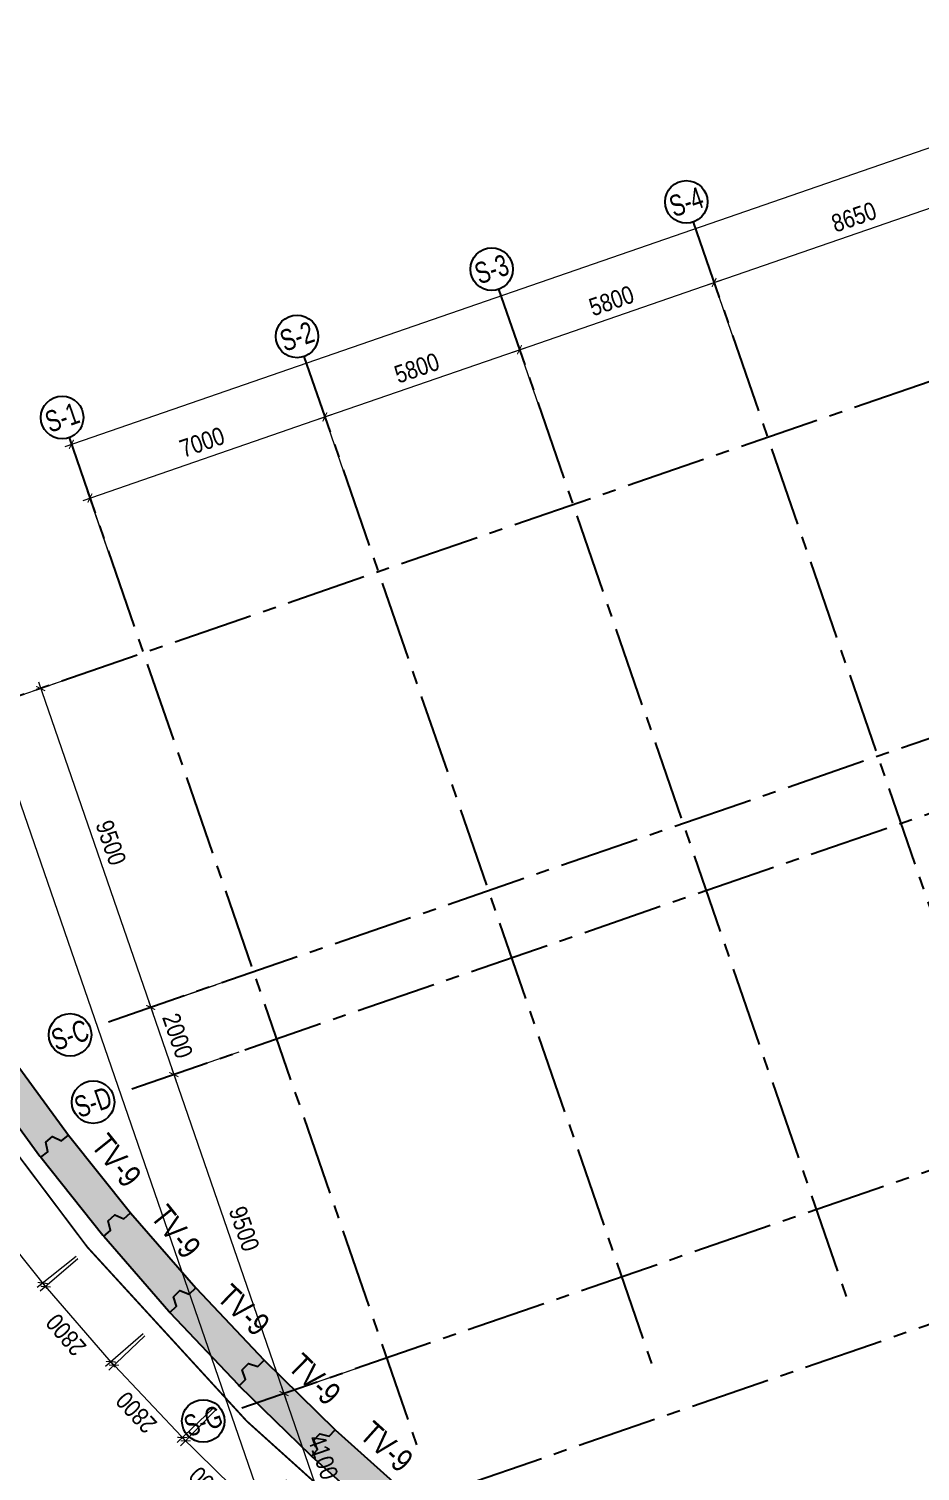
# Model space of a CAD drawing. Header units: millimetres. Extents: x 0 to 837459, y -815537 to -10000.
# Drawn here: x 516857 to 541964, y -516984 to -476374 of the extents above; entities that cross this region are included whole.
import ezdxf
from ezdxf.enums import TextEntityAlignment as Align
from ezdxf.xclip import XClip

# ---------------------------------------------------------------- set-up
doc = ezdxf.new("R2010")
doc.units = ezdxf.units.MM
doc.header["$LTSCALE"] = 100
doc.header["$XCLIPFRAME"] = 0
doc.header["$PDMODE"] = 32
doc.header["$PDSIZE"] = 2.5
for name, pattern in [('CENTER2', [1.125, 0.75, -0.125, 0.125, -0.125]), ('DASHDOT', [1, 0.5, -0.25, 0, -0.25]), ('DASHED', [4.5, 3, -1.5])]:
    doc.linetypes.add(name, pattern=pattern)
for name, color, linetype in [('ccu11-Dim', 8, 'Continuous'), ('ccu11-Khuat', 9, 'DASHED'), ('ccu12-Hatch', 250, 'Continuous'), ('ccu12-Truc', 13, 'CENTER2'), ('KT-Dim', 8, 'Continuous'), ('Xref_ST_MBDV Cot vach 30.7.2022$0$Xref_ST_MBDV Cot vach 30.7.2022|Xref_ST_MBDV Cot vach 30.7.2022|Xref_ST_MBDV Cot vach 30.7.2022|Xref_ST_MBDV Cot vach 30.7.2022|A-CORE-OTLN', 2, 'Continuous'), ('Xref_ST_MBDV Cot vach 30.7.2022$0$Xref_ST_MBDV Cot vach 30.7.2022|Xref_ST_MBDV Cot vach 30.7.2022|Xref_ST_MBDV Cot vach 30.7.2022|Xref_ST_MBDV Cot vach 30.7.2022|ccu12-Thay', 7, 'Continuous'), ('Xref_ST_MBDV Cot vach 30.7.2022|Xref_ST_MBDV Cot vach 30.7.2022|Xref_ST_MBDV Cot vach 30.7.2022|Xref_ST_MBDV Cot vach 30.7.2022|A-GRID-SYM', 50, 'Continuous')]:
    doc.layers.add(name, color=color, linetype=linetype)
doc.layers.add('ccu12-Tencaukien', color=9, linetype='Continuous', lineweight=15)
doc.styles.add('Arial', font='arial.ttf', dxfattribs={"width": 0.7})
doc.styles.add('Arial Narrow', font='ARIALN.TTF')
doc.styles.add('HBA-Text', font='GOTHIC.TTF')
doc.dimstyles.new('ccu12-200', dxfattribs={"dimscale": 200, "dimtxt": 2.5, "dimasz": 1, "dimexe": 1, "dimexo": 2, "dimgap": 1, "dimtad": 1, "dimdec": 0, "dimdsep": 46, "dimtxsty": 'Arial Narrow', "dimblk": 'ARCHTICK', "dimcen": -1, "dimdle": 1, "dimclrd": 256, "dimclre": 256, "dimclrt": 3, "dimadec": 0, "dimazin": 2, "dimtfac": 0.1, "dimtdec": 0, "dimtmove": 0, "dimatfit": 1, "dimldrblk": 'ARCHTICK', "dimfxl": 1, "dimtvp": 0.833333, "dimtolj": 1, "dimtzin": 12, "dimarcsym": 0})

# ---------------------------------------------------------------- blocks, each defined once
blk = doc.blocks.new('_ARCHTICK')
at = {"color": 0, "linetype": 'ByBlock', "const_width": 0.15}
blk.add_lwpolyline([(-0.5, -0.5), (0.5, 0.5)], dxfattribs=at)
blk = doc.blocks.new('*D141')
at = {"layer": 'Defpoints', "color": 0, "transparency": 16777216}
for p in [(308279, -57856, 0), (312200, -66552, 0), (309168, -67599)]:
    blk.add_point(p, dxfattribs=at)
at = {"layer": 'KT-Dim', "lineweight": -2, "transparency": 16777216}
for p, q in [((307901, -57986), (305879, -58684)), ((306003, -58430), (309233, -67788)), ((311822, -66683), (308979, -67664))]:
    blk.add_line(p, q, dxfattribs=at)
at = {"layer": 'KT-Dim', "lineweight": -2, "transparency": 16777216, "xscale": 200, "yscale": 200, "zscale": 200}
for p, rotation in [((306068, -58619), 109.0471379649665), ((309168, -67599), 289.0471379649665)]:
    blk.add_blockref('_ARCHTICK', p, dxfattribs=dict(at, rotation=rotation))
at = {"layer": 'KT-Dim', "color": 3, "transparency": 16777216, "insert": (308048, -62961), "char_height": 500, "attachment_point": 5, "rotation": 289.0471, "style": 'Arial Narrow'}
blk.add_mtext('\\A1;9500', dxfattribs=at)
blk = doc.blocks.new('*D142')
at = {"layer": 'Defpoints', "color": 0, "transparency": 16777216}
for p in [(312032, -68726, 0), (315815, -77470), (312921, -78469)]:
    blk.add_point(p, dxfattribs=at)
at = {"layer": 'KT-Dim', "lineweight": -2, "transparency": 16777216}
for p, q in [((311654, -68857), (309632, -69555)), ((309756, -69300), (312986, -78659)), ((315437, -77601), (312732, -78535))]:
    blk.add_line(p, q, dxfattribs=at)
at = {"layer": 'KT-Dim', "lineweight": -2, "transparency": 16777216, "xscale": 200, "yscale": 200, "zscale": 200}
for p, rotation in [((309821, -69489), 109.0471379649665), ((312921, -78469), 289.0471379649665)]:
    blk.add_blockref('_ARCHTICK', p, dxfattribs=dict(at, rotation=rotation))
at = {"layer": 'KT-Dim', "color": 3, "transparency": 16777216, "insert": (311801, -73831), "char_height": 500, "attachment_point": 5, "rotation": 289.0471, "style": 'Arial Narrow'}
blk.add_mtext('\\A1;9500', dxfattribs=at)
blk = doc.blocks.new('*D143')
at = {"layer": 'Defpoints', "color": 0, "transparency": 16777216}
for p in [(311379, -66836, 0), (312032, -68726, 0), (309821, -69489)]:
    blk.add_point(p, dxfattribs=at)
at = {"layer": 'KT-Dim', "lineweight": -2, "transparency": 16777216}
for p, q in [((311001, -66966), (308979, -67664)), ((309103, -67410), (309886, -69678)), ((311654, -68857), (309632, -69555))]:
    blk.add_line(p, q, dxfattribs=at)
at = {"layer": 'KT-Dim', "lineweight": -2, "transparency": 16777216, "xscale": 200, "yscale": 200, "zscale": 200}
for p, rotation in [((309168, -67599), 109.0471379649665), ((309821, -69489), 289.0471379649665)]:
    blk.add_blockref('_ARCHTICK', p, dxfattribs=dict(at, rotation=rotation))
at = {"layer": 'KT-Dim', "color": 3, "transparency": 16777216, "insert": (309925, -68396), "char_height": 500, "attachment_point": 5, "rotation": 289.0471, "style": 'Arial Narrow'}
blk.add_mtext('\\A1;2000', dxfattribs=at)
blk = doc.blocks.new('GRID-SYM-flat-103')
at = {"layer": 'Xref_ST_MBDV Cot vach 30.7.2022|Xref_ST_MBDV Cot vach 30.7.2022|Xref_ST_MBDV Cot vach 30.7.2022|Xref_ST_MBDV Cot vach 30.7.2022|A-GRID-SYM'}
blk.add_circle((0, 0, 0), 900, dxfattribs=at)
at = {"layer": 'Xref_ST_MBDV Cot vach 30.7.2022|Xref_ST_MBDV Cot vach 30.7.2022|Xref_ST_MBDV Cot vach 30.7.2022|Xref_ST_MBDV Cot vach 30.7.2022|A-GRID-SYM', "style": 'HBA-Text'}
blk.add_attdef('GRID', text='', height=900, rotation=19.04714, dxfattribs=at).set_placement((0, 0, 0), align=Align.MIDDLE_CENTER)
blk = doc.blocks.new('*D109')
at = {"layer": 'Defpoints', "color": 0, "transparency": 16777216}
for p in [(315132, -77706, 0), (316470, -81582, 0), (314259, -82345)]:
    blk.add_point(p, dxfattribs=at)
at = {"layer": 'KT-Dim', "lineweight": -2, "transparency": 16777216}
for p, q in [((314754, -77837), (312732, -78535)), ((312856, -78280), (314324, -82534)), ((316092, -81712), (314070, -82410))]:
    blk.add_line(p, q, dxfattribs=at)
at = {"layer": 'KT-Dim', "lineweight": -2, "transparency": 16777216, "xscale": 200, "yscale": 200, "zscale": 200}
for p, rotation in [((312921, -78469), 109.0471379649665), ((314259, -82345), 289.0471379649665)]:
    blk.add_blockref('_ARCHTICK', p, dxfattribs=dict(at, rotation=rotation))
at = {"layer": 'KT-Dim', "color": 3, "transparency": 16777216, "insert": (314021, -80259), "char_height": 500, "attachment_point": 5, "rotation": 289.0471, "style": 'Arial Narrow'}
blk.add_mtext('\\A1;4100', dxfattribs=at)
blk = doc.blocks.new('*D111')
at = {"layer": 'Defpoints', "color": 0, "transparency": 16777216}
for p in [(306861, -58345, 0), (323836, -104143), (320491, -105298)]:
    blk.add_point(p, dxfattribs=at)
at = {"layer": 'KT-Dim', "lineweight": -2, "transparency": 16777216}
for p, q in [((306483, -58476), (304366, -59206)), ((304490, -58952), (320556, -105487)), ((323458, -104273), (320302, -105363))]:
    blk.add_line(p, q, dxfattribs=at)
at = {"layer": 'KT-Dim', "lineweight": -2, "transparency": 16777216, "xscale": 200, "yscale": 200, "zscale": 200}
for p, rotation in [((304555, -59141), 109.0471379649665), ((320491, -105298), 289.0471379649665)]:
    blk.add_blockref('_ARCHTICK', p, dxfattribs=dict(at, rotation=rotation))
at = {"layer": 'KT-Dim', "color": 3, "transparency": 16777216, "insert": (312954, -82071), "char_height": 500, "attachment_point": 5, "rotation": 289.0471, "style": 'Arial Narrow'}
blk.add_mtext('\\A1;48830', dxfattribs=at)
blk = doc.blocks.new('*D115')
at = {"layer": 'Defpoints', "color": 0, "transparency": 16777216}
for p in [(314073, -50971), (315243, -54360), (308626, -56644)]:
    blk.add_point(p, dxfattribs=at)
at = {"layer": 'KT-Dim', "lineweight": -2, "transparency": 16777216}
for p, q in [((307267, -53321), (314262, -50906)), ((315112, -53982), (314007, -50782)), ((308495, -56266), (307391, -53067))]:
    blk.add_line(p, q, dxfattribs=at)
at = {"layer": 'KT-Dim', "lineweight": -2, "transparency": 16777216, "xscale": 200, "yscale": 200, "zscale": 200}
for p, rotation in [((314073, -50971), 19.04713796363416), ((307456, -53256), 199.0471379636342)]:
    blk.add_blockref('_ARCHTICK', p, dxfattribs=dict(at, rotation=rotation))
at = {"layer": 'KT-Dim', "color": 3, "transparency": 16777216, "insert": (310616, -51683), "char_height": 500, "attachment_point": 5, "rotation": 19.0471, "style": 'Arial Narrow'}
blk.add_mtext('\\A1;7000', dxfattribs=at)
blk = doc.blocks.new('*D116')
at = {"layer": 'Defpoints', "color": 0, "transparency": 16777216}
for p in [(319555, -49079), (320303, -51244), (315243, -54360)]:
    blk.add_point(p, dxfattribs=at)
at = {"layer": 'KT-Dim', "lineweight": -2, "transparency": 16777216}
for p, q in [((313884, -51037), (319744, -49013)), ((320172, -50866), (319490, -48890)), ((315112, -53982), (314007, -50782))]:
    blk.add_line(p, q, dxfattribs=at)
at = {"layer": 'KT-Dim', "lineweight": -2, "transparency": 16777216, "xscale": 200, "yscale": 200, "zscale": 200}
for p, rotation in [((319555, -49079), 19.04713796363416), ((314073, -50971), 199.0471379636342)]:
    blk.add_blockref('_ARCHTICK', p, dxfattribs=dict(at, rotation=rotation))
at = {"layer": 'KT-Dim', "color": 3, "transparency": 16777216, "insert": (316665, -49595), "char_height": 500, "attachment_point": 5, "rotation": 19.0471, "style": 'Arial Narrow'}
blk.add_mtext('\\A1;5800', dxfattribs=at)
blk = doc.blocks.new('*D117')
at = {"layer": 'Defpoints', "color": 0, "transparency": 16777216}
for p in [(325038, -47186), (325785, -49351), (320303, -51244)]:
    blk.add_point(p, dxfattribs=at)
at = {"layer": 'KT-Dim', "lineweight": -2, "transparency": 16777216}
for p, q in [((325655, -48973), (324972, -46997)), ((319366, -49144), (325227, -47121)), ((320172, -50866), (319490, -48890))]:
    blk.add_line(p, q, dxfattribs=at)
at = {"layer": 'KT-Dim', "lineweight": -2, "transparency": 16777216, "xscale": 200, "yscale": 200, "zscale": 200}
for p, rotation in [((325038, -47186), 19.04713796363416), ((319555, -49079), 199.0471379636342)]:
    blk.add_blockref('_ARCHTICK', p, dxfattribs=dict(at, rotation=rotation))
at = {"layer": 'KT-Dim', "color": 3, "transparency": 16777216, "insert": (322148, -47702), "char_height": 500, "attachment_point": 5, "rotation": 19.0471, "style": 'Arial Narrow'}
blk.add_mtext('\\A1;5800', dxfattribs=at)
blk = doc.blocks.new('*D118')
at = {"layer": 'Defpoints', "color": 0, "transparency": 16777216}
for p in [(333214, -44363), (333962, -46528), (325785, -49351)]:
    blk.add_point(p, dxfattribs=at)
at = {"layer": 'KT-Dim', "lineweight": -2, "transparency": 16777216}
for p, q in [((333831, -46150), (333149, -44174)), ((324849, -47251), (333403, -44298)), ((325655, -48973), (324972, -46997))]:
    blk.add_line(p, q, dxfattribs=at)
at = {"layer": 'KT-Dim', "lineweight": -2, "transparency": 16777216, "xscale": 200, "yscale": 200, "zscale": 200}
for p, rotation in [((333214, -44363), 19.04713796363416), ((325038, -47186), 199.0471379636342)]:
    blk.add_blockref('_ARCHTICK', p, dxfattribs=dict(at, rotation=rotation))
at = {"layer": 'KT-Dim', "color": 3, "transparency": 16777216, "insert": (328977, -45344), "char_height": 500, "attachment_point": 5, "rotation": 19.0471, "style": 'Arial Narrow'}
blk.add_mtext('\\A1;8650', dxfattribs=at)
blk = doc.blocks.new('*D125')
at = {"layer": 'Defpoints', "color": 0, "transparency": 16777216}
for p in [(363163, -37115), (306934, -51743), (308410, -56019, 0)]:
    blk.add_point(p, dxfattribs=at)
at = {"layer": 'KT-Dim', "lineweight": -2, "transparency": 16777216}
for p, q in [((361876, -32774), (306745, -51809)), ((363033, -36737), (361622, -32650)), ((308280, -55641), (306869, -51554))]:
    blk.add_line(p, q, dxfattribs=at)
at = {"layer": 'KT-Dim', "lineweight": -2, "transparency": 16777216, "xscale": 200, "yscale": 200, "zscale": 200}
for p, rotation in [((361687, -32839), 19.0477163778953), ((306934, -51743), 199.0477163778953)]:
    blk.add_blockref('_ARCHTICK', p, dxfattribs=dict(at, rotation=rotation))
at = {"layer": 'KT-Dim', "color": 3, "transparency": 16777216, "insert": (334162, -41861), "char_height": 500, "attachment_point": 5, "rotation": 19.0477, "style": 'Arial Narrow'}
blk.add_mtext('\\A1;57925', dxfattribs=at)
blk = doc.blocks.new('*D170')
at = {"layer": 'ccu11-Dim', "lineweight": -2, "ltscale": 0.5, "transparency": 16777216}
for p, q in [((-109934, 26807), (-111026, 25934)), ((-108998, 23715), (-110995, 26216)), ((-108187, 24619), (-109279, 23746))]:
    blk.add_line(p, q, dxfattribs=at)
at = {"layer": 'Defpoints', "color": 0, "ltscale": 0.5, "transparency": 16777216}
for p in [(-109621, 27056), (-110870, 26059), (-107874, 24868)]:
    blk.add_point(p, dxfattribs=at)
at = {"layer": 'ccu11-Dim', "lineweight": -2, "ltscale": 0.5, "transparency": 16777216, "xscale": 200, "yscale": 200, "zscale": 200}
for p, rotation in [((-110870, 26059), 128.6045424487162), ((-109123, 23871), 308.6045424487162)]:
    blk.add_blockref('_ARCHTICK', p, dxfattribs=dict(at, rotation=rotation))
at = {"layer": 'ccu11-Dim', "color": 3, "ltscale": 0.5, "transparency": 16777216, "insert": (-110352, 24681), "char_height": 500, "attachment_point": 5, "rotation": 128.6045, "style": 'Arial Narrow', "bg_fill": 3, "box_fill_scale": 1.1, "bg_fill_color": 256, "bg_fill_true_color": 13158600, "bg_fill_transparency": 0}
blk.add_mtext('\\A1;2800', dxfattribs=at)
blk = doc.blocks.new('*D171')
at = {"layer": 'ccu11-Dim', "lineweight": -2, "ltscale": 0.5, "transparency": 16777216}
for p, q in [((-108135, 24556), (-109192, 23638)), ((-107073, 21504), (-109172, 23920)), ((-106299, 22442), (-107356, 21524))]:
    blk.add_line(p, q, dxfattribs=at)
at = {"layer": 'Defpoints', "color": 0, "ltscale": 0.5, "transparency": 16777216}
for p in [(-107833, 24818), (-109041, 23769), (-105997, 22704)]:
    blk.add_point(p, dxfattribs=at)
at = {"layer": 'ccu11-Dim', "lineweight": -2, "ltscale": 0.5, "transparency": 16777216, "xscale": 200, "yscale": 200, "zscale": 200}
for p, rotation in [((-109041, 23769), 130.976891231346), ((-107205, 21655), 310.976891231346)]:
    blk.add_blockref('_ARCHTICK', p, dxfattribs=dict(at, rotation=rotation))
at = {"layer": 'ccu11-Dim', "color": 3, "ltscale": 0.5, "transparency": 16777216, "insert": (-108466, 22414), "char_height": 500, "attachment_point": 5, "rotation": 130.9769, "style": 'Arial Narrow', "bg_fill": 3, "box_fill_scale": 1.1, "bg_fill_color": 256, "bg_fill_true_color": 13158600, "bg_fill_transparency": 0}
blk.add_mtext('\\A1;2800', dxfattribs=at)
blk = doc.blocks.new('*D172')
at = {"layer": 'ccu11-Dim', "lineweight": -2, "ltscale": 0.5, "transparency": 16777216}
for p, q in [((-106245, 22381), (-107262, 21421)), ((-105057, 19377), (-107253, 21704)), ((-104323, 20345), (-105340, 19385))]:
    blk.add_line(p, q, dxfattribs=at)
at = {"layer": 'Defpoints', "color": 0, "ltscale": 0.5, "transparency": 16777216}
for p in [(-105954, 22655), (-107116, 21558), (-104032, 20619)]:
    blk.add_point(p, dxfattribs=at)
at = {"layer": 'ccu11-Dim', "lineweight": -2, "ltscale": 0.5, "transparency": 16777216, "xscale": 200, "yscale": 200, "zscale": 200}
for p, rotation in [((-107116, 21558), 133.3492648365591), ((-105194, 19522), 313.3492648365591)]:
    blk.add_blockref('_ARCHTICK', p, dxfattribs=dict(at, rotation=rotation))
at = {"layer": 'ccu11-Dim', "color": 3, "ltscale": 0.5, "transparency": 16777216, "insert": (-106486, 20228), "char_height": 500, "attachment_point": 5, "rotation": 133.3493, "style": 'Arial Narrow', "bg_fill": 3, "box_fill_scale": 1.1, "bg_fill_color": 256, "bg_fill_true_color": 13158600, "bg_fill_transparency": 0}
blk.add_mtext('\\A1;2800', dxfattribs=at)
blk = doc.blocks.new('*D173')
at = {"layer": 'ccu11-Dim', "lineweight": -2, "ltscale": 0.5, "transparency": 16777216}
for p, q in [((-104266, 20286), (-105242, 19285)), ((-102955, 17334), (-105246, 19568)), ((-102261, 18332), (-103237, 17331))]:
    blk.add_line(p, q, dxfattribs=at)
at = {"layer": 'Defpoints', "color": 0, "ltscale": 0.5, "transparency": 16777216}
for p in [(-103987, 20573), (-105102, 19429), (-101982, 18618)]:
    blk.add_point(p, dxfattribs=at)
at = {"layer": 'ccu11-Dim', "lineweight": -2, "ltscale": 0.5, "transparency": 16777216, "xscale": 200, "yscale": 200, "zscale": 200}
for p, rotation in [((-105102, 19429), 135.7216624579798), ((-103098, 17474), 315.7216624579798)]:
    blk.add_blockref('_ARCHTICK', p, dxfattribs=dict(at, rotation=rotation))
at = {"layer": 'ccu11-Dim', "color": 3, "ltscale": 0.5, "transparency": 16777216, "insert": (-104418, 18125), "char_height": 500, "attachment_point": 5, "rotation": 135.7217, "style": 'Arial Narrow', "bg_fill": 3, "box_fill_scale": 1.1, "bg_fill_color": 256, "bg_fill_true_color": 13158600, "bg_fill_transparency": 0}
blk.add_mtext('\\A1;2800', dxfattribs=at)
blk = doc.blocks.new('Grid-ST-flat-3')
at = {"layer": 'ccu12-Truc', "ltscale": 30}
for p, q in [((369404.7, -36752.1), (304555.5, -59141.2)), ((324450.3, -45484.5), (334287.1, -73976.6)), ((318967.8, -47377.3), (328804.6, -75869.4)), ((313485.4, -49270.1), (323322.2, -77762.2)), ((306868.6, -51554.5), (316705.4, -80046.6)), ((348389.9, -54057.7), (307655.7, -68121.1)), ((349042.6, -55948.2), (308308.4, -70011.6)), ((377595.9, -60477.9), (312746.7, -82867)), ((352142.8, -64928.1), (311408.7, -78991.5))]:
    blk.add_line(p, q, dxfattribs=at)
at = {"layer": 'KT-Dim'}
ref = blk.add_blockref('GRID-SYM-flat-103', (324254.4, -44917.3, 0), dxfattribs=dict(at, xscale=0.6666666666666666, yscale=0.6666666666666666, zscale=0.6666666666666666))
ref.add_attrib('GRID', 'S-4', dxfattribs={"layer": 'Xref_ST_MBDV Cot vach 30.7.2022|Xref_ST_MBDV Cot vach 30.7.2022|Xref_ST_MBDV Cot vach 30.7.2022|Xref_ST_MBDV Cot vach 30.7.2022|A-GRID-SYM', "height": 600, "rotation": 19, "style": 'HBA-Text', "width": 0.75}).set_placement((324254.4, -44917.3, 0), align=Align.MIDDLE_CENTER)
ref = blk.add_blockref('GRID-SYM-flat-103', (318772, -46810.1, 0), dxfattribs=dict(at, xscale=0.6666666666666666, yscale=0.6666666666666666, zscale=0.6666666666666666))
ref.add_attrib('GRID', 'S-3', dxfattribs={"layer": 'Xref_ST_MBDV Cot vach 30.7.2022|Xref_ST_MBDV Cot vach 30.7.2022|Xref_ST_MBDV Cot vach 30.7.2022|Xref_ST_MBDV Cot vach 30.7.2022|A-GRID-SYM', "height": 600, "rotation": 19, "style": 'HBA-Text', "width": 0.75}).set_placement((318772, -46810.1, 0), align=Align.MIDDLE_CENTER)
ref = blk.add_blockref('GRID-SYM-flat-103', (313289.5, -48702.9, 0), dxfattribs=dict(at, xscale=0.6666666666666666, yscale=0.6666666666666666, zscale=0.6666666666666666))
ref.add_attrib('GRID', 'S-2', dxfattribs={"layer": 'Xref_ST_MBDV Cot vach 30.7.2022|Xref_ST_MBDV Cot vach 30.7.2022|Xref_ST_MBDV Cot vach 30.7.2022|Xref_ST_MBDV Cot vach 30.7.2022|A-GRID-SYM', "height": 600, "rotation": 19.04714, "style": 'HBA-Text', "width": 0.75}).set_placement((313289.5, -48702.9, 0), align=Align.MIDDLE_CENTER)
ref = blk.add_blockref('GRID-SYM-flat-103', (306672.8, -50987.3, 0), dxfattribs=dict(at, xscale=0.6666666666666666, yscale=0.6666666666666666, zscale=0.6666666666666666))
ref.add_attrib('GRID', 'S-1', dxfattribs={"layer": 'Xref_ST_MBDV Cot vach 30.7.2022|Xref_ST_MBDV Cot vach 30.7.2022|Xref_ST_MBDV Cot vach 30.7.2022|Xref_ST_MBDV Cot vach 30.7.2022|A-GRID-SYM', "height": 600, "rotation": 19, "style": 'HBA-Text', "width": 0.75}).set_placement((306672.8, -50987.3, 0), align=Align.MIDDLE_CENTER)
ref = blk.add_blockref('GRID-SYM-flat-103', (306896, -68371.6, 0), dxfattribs=dict(at, xscale=0.6666666666666666, yscale=0.6666666666666666, zscale=0.6666666666666666))
ref.add_attrib('GRID', 'S-C', dxfattribs={"layer": 'Xref_ST_MBDV Cot vach 30.7.2022|Xref_ST_MBDV Cot vach 30.7.2022|Xref_ST_MBDV Cot vach 30.7.2022|Xref_ST_MBDV Cot vach 30.7.2022|A-GRID-SYM', "height": 600, "rotation": 19, "style": 'HBA-Text', "width": 0.75}).set_placement((306896, -68371.6, 0), align=Align.MIDDLE_CENTER)
ref = blk.add_blockref('GRID-SYM-flat-103', (307546.1, -70262.4, 0), dxfattribs=dict(at, xscale=0.6666666666666666, yscale=0.6666666666666666, zscale=0.6666666666666666))
ref.add_attrib('GRID', 'S-D', dxfattribs={"layer": 'Xref_ST_MBDV Cot vach 30.7.2022|Xref_ST_MBDV Cot vach 30.7.2022|Xref_ST_MBDV Cot vach 30.7.2022|Xref_ST_MBDV Cot vach 30.7.2022|A-GRID-SYM', "height": 600, "rotation": 19, "style": 'HBA-Text', "width": 0.75}).set_placement((307546.1, -70262.4, 0), align=Align.MIDDLE_CENTER)
ref = blk.add_blockref('GRID-SYM-flat-103', (310649, -79241.9, 0), dxfattribs=dict(at, xscale=0.6666666666666666, yscale=0.6666666666666666, zscale=0.6666666666666666))
ref.add_attrib('GRID', 'S-G', dxfattribs={"layer": 'Xref_ST_MBDV Cot vach 30.7.2022|Xref_ST_MBDV Cot vach 30.7.2022|Xref_ST_MBDV Cot vach 30.7.2022|Xref_ST_MBDV Cot vach 30.7.2022|A-GRID-SYM', "height": 600, "rotation": 19, "style": 'HBA-Text', "width": 0.75}).set_placement((310649, -79241.9, 0), align=Align.MIDDLE_CENTER)
dim = blk.add_aligned_dim(p1=(363163.5, -37115.1), p2=(308410.2, -56019.2, 0), distance=-4523.4, dimstyle='ccu12-200', dxfattribs=at)
dim.commit()
dim.dimension.update_dxf_attribs({"geometry": '*D125', "text_midpoint": (334162.1, -41861.1)})
for base, p1, p2, angle, picture, middle in [((333214.1, -44363), (325785.3, -49351.3), (333961.7, -46528.4), 19.04714, '*D118', (328977.3, -45344)), ((325037.7, -47185.8), (320302.8, -51244.1), (325785.3, -49351.3), 19.04714, '*D117', (322147.8, -47701.9)), ((319555.2, -49078.7), (315242.5, -54359.7), (320302.8, -51244.1), 19.04714, '*D116', (316665.4, -49594.7)), ((314072.8, -50971.5), (308625.8, -56644.1), (315242.5, -54359.7), 19.04714, '*D115', (310615.8, -51683.3)), ((309168.2, -67599.1, 0), (308278.7, -57855.8), (312200.2, -66552.3), 109.04714, '*D141', (308048.4, -62960.5, 0)), ((320490.9, -105297.8, 0), (306860.8, -58345.3), (323836, -104142.9, 0), 109.04714, '*D111', (312953.5, -82070.9, 0)), ((309820.8, -69489.4, 0), (311378.9, -66835.7, 0), (312031.6, -68726.2, 0), 109.04714, '*D143', (309924.8, -68395.6, 0)), ((312921.2, -78469.5, 0), (312031.6, -68726.2, 0), (315815.2, -77470.3, 0), 109.04714, '*D142', (311801.4, -73830.9, 0)), ((314259.2, -82345, 0), (315132, -77706.2, 0), (316470, -81581.7), 109.04714, '*D109', (314020.5, -80258.6, 0))]:
    dim = blk.add_linear_dim(base=base, p1=p1, p2=p2, angle=angle, dimstyle='ccu12-200', dxfattribs=at)
    dim.commit()
    dim.dimension.update_dxf_attribs({"geometry": picture, "text_midpoint": middle})
blk = doc.blocks.new('220830_DWall Plan')
at = {"layer": 'ccu12-Hatch', "ltscale": 0.5}
h = blk.add_hatch(dxfattribs=at)
h.set_pattern_fill('VATLIEU04', color=256, scale=50, pattern_type=2)
h.set_pattern_definition([(50, (-626373.33, 223416.3), (358.63009, -31.37607), [37.5, -412.5]), (355, (-626373.33, 223416.3), (-69.37567, 376.09607), [30, -330]), (100.4514, (-626343.45, 223413.7), (289.25469, 344.71977), [31.8701, -350.57106]), (46.1842, (-626373.33, 223516.3), (533.62052, -82.7595), [56.25, -618.75]), (96.6356, (-626328.87, 223509.4), (467.33135, 487.05894), [47.80514, -525.8565]), (351.1842, (-626373.33, 223516.3), (467.33097, 487.0593), [45, -495]), (21, (-626323.33, 223491.3), (298.45353, -201.30945), [37.5, -412.5]), (326, (-626323.33, 223491.3), (121.65767, 362.57502), [30, -330]), (71.4514, (-626298.46, 223474.54), (420.11131, 161.26525), [31.8701, -350.57106]), (37.5, (-626373.33, 223416.31), (6.079928, 166.446927), [0, -326, 0, -335, 0, -331.25]), (7.5, (-626373.33, 223416.31), (131.53477, 197.205856), [0, -191, 0, -318.5, 0, -126.25]), (327.5, (-626484.83, 223416.31), (266.911218, -11.277436), [0, -125, 0, -390, 0, -517.5]), (317.5, (-626534.83, 223416.31), (291.593085, 50.05249), [0, -162.5, 0, -259, 0, -367.5]), (45, (-626373.33, 223416.31), (-150.26019, 150.26019), []), (45, (-626373.33, 223477.56), (-150.26019, 150.26019), [])])
h.paths.add_polyline_path([(-122510.4, 58795.4), (-122033.7, 56036.3), (-122025.8, 55995.6), (-121435.2, 53258.6), (-121425.6, 53218.3), (-120722.3, 50508.1), (-120711, 50468.2), (-119896.1, 47789.5), (-119883.2, 47750.1), (-118958, 45107.4), (-118943.5, 45068.6), (-117909.8, 42466.4), (-117893.7, 42428.3), (-116753.1, 39871.1), (-116735.4, 39833.7), (-115489.9, 37325.9), (-115470.4, 37288.7), (-113949.2, 34524), (-113926.1, 34484.2), (-112465, 32095.7), (-112442.4, 32060.3), (-110882.3, 29735.2), (-110858.5, 29701.3), (-109203.6, 27442.8), (-109178.4, 27409.9), (-107431.4, 25221.8), (-107404.9, 25189.9), (-105568.8, 23076), (-105541, 23045.3), (-103618.9, 21009.2), (-103589.9, 20979.7), (-101585.2, 19024.9), (-101555, 18996.6), (-99471.1, 17126.5), (-99439.7, 17099.4), (-97280.2, 15317.2), (-97247.7, 15291.5), (-95016.3, 13600.1), (-94982.8, 13575.8), (-92683.3, 11978.3), (-92648.8, 11955.3), (-90285.1, 10454.4), (-90249.7, 10432.9), (-87825.9, 9031.1), (-87789.6, 9011.1), (-85309.8, 7710.8), (-85272.8, 7692.3), (-82741.3, 6495.8), (-82703.5, 6478.9), (-80124.7, 5388.2), (-80086.2, 5372.8), (-77464.5, 4389.8), (-77425.4, 4376.1), (-74765.2, 3502.4), (-74725.6, 3490.3), (-72031.5, 2727.6), (-71991.4, 2717.1), (-69268, 2066.5), (-69227.6, 2057.8), (-66479.6, 1520.5), (-66438.8, 1513.4), (-63670.9, 1090.4), (-63637.2, 1085.8), (-60856.6, 757.2), (-60844.4, 755.8), (-41353.3, -1307), (0, 0), (5993.1, 7667.3), (-23501.3, 144497.8), (-27624.7, 160190.9), (-41845.5, 164209.2), (-48082.3, 159482.1), (-71537, 141587.6), (-77499.2, 137277.8), (-78971.4, 133992.6), (-83075.5, 131026), (-86656.7, 130658.3), (-88925.9, 129018), (-91195.2, 127377.7), (-93464.4, 125737.4), (-93470.8, 125732.8), (-95729.2, 124077.6), (-95757.8, 124056), (-97965.7, 122333.9), (-98004.3, 122302.4), (-100138.8, 120490.2), (-100176.1, 120457.1), (-102233.4, 118557.8), (-102269.3, 118523.2), (-104245.9, 116540.1), (-104280.4, 116504.1), (-106173, 114440.6), (-106205.9, 114403.1), (-108011.2, 112262.8), (-108042.5, 112224.1), (-109757.4, 110010.7), (-109787.1, 109970.7), (-111408.7, 107688), (-111436.7, 107646.8), (-112962, 105298.7), (-112988.3, 105256.4), (-114414.8, 102847), (-114439.3, 102803.6), (-115764.6, 100337.1), (-115787.3, 100292.7), (-117009, 97773.3), (-117029.8, 97728.1), (-118145.9, 95160.1), (-118164.8, 95114), (-119173.3, 92501.9), (-119190.2, 92455.1), (-120089.4, 89803.4), (-120104.4, 89755.9), (-120892.7, 87069.1), (-120905.8, 87021), (-121581.8, 84303.9), (-121592.9, 84255.3), (-122155.5, 81512.4), (-122164.5, 81463.4), (-122612.8, 78699.5), (-122619.8, 78650.1), (-122952.9, 75870), (-122957.9, 75820.4), (-123175.3, 73028.9), (-123178.2, 72978.7), (-123278.4, 70180.4), (-123279.1, 70131.9), (-123266, 67331.9), (-123264.7, 67281.1), (-123132.9, 64484.2), (-123130.1, 64443.1), (-122883.3, 61654), (-122878.8, 61612.8), (-122516.6, 58836.3)])
h.paths.add_polyline_path([(-24474.2, 144265.3), (-28446.7, 159384), (-41638.3, 163111.5), (-47477, 158686.1), (-70940.7, 140784.7), (-76696.2, 136624.4), (-78168.4, 133339.2), (-82706.9, 130058.6), (-86288, 129690.9), (-88340.1, 128207.6), (-88223, 128045.5), (-90492.2, 126405.2), (-92761.4, 124764.9), (-95019.8, 123109.7), (-97227.7, 121387.7), (-99362.1, 119575.4), (-101419.4, 117676.1), (-103396, 115692.9), (-105288.6, 113629.4), (-107093.9, 111489.1), (-108808.8, 109275.7), (-110430.4, 106993.1), (-111955.7, 104645), (-113382.2, 102235.7), (-114707.5, 99769.1), (-115929.2, 97249.7), (-117045.3, 94681.8), (-118053.8, 92069.7), (-118953, 89418), (-119741.3, 86731.3), (-120417.3, 84014.1), (-120980, 81271.2), (-121428.3, 78507.4), (-121761.5, 75727.3), (-121978.9, 72935.7), (-122079.1, 70137.5), (-122066, 67337.5), (-121934.3, 64540.6), (-122134, 64531.2), (-121887.2, 61742.1), (-121525, 58965.6), (-121048.3, 56206.5), (-120457.7, 53469.5), (-119754.3, 50759.3), (-118939.4, 48080.5), (-118014.2, 45437.8), (-116980.4, 42835.6), (-115839.8, 40278.5), (-114594.3, 37770.7), (-113073.1, 35006), (-111612, 32617.5), (-110051.9, 30292.4), (-108396.9, 28033.8), (-106649.9, 25845.7), (-104813.8, 23731.8), (-102891.7, 21695.7), (-100887.1, 19740.8), (-98803.2, 17870.7), (-96643.7, 16088.4), (-94412.2, 14397.1), (-92112.7, 12799.5), (-89749, 11298.5), (-87325.2, 9896.7), (-84845.4, 8596.4), (-82314, 7399.9), (-79735.1, 6309.2), (-77113.4, 5326.2), (-74453.2, 4452.5), (-71759.1, 3689.8), (-69035.7, 3039.2), (-66287.7, 2501.9), (-63519.8, 2078.9), (-60739.2, 1750.2), (-41316.3, -305.3), (-499.5, 984.7), (4916.9, 7914.3)], flags=16)
at = {"layer": 'ccu11-Khuat', "color": 1, "linetype": 'DASHDOT', "ltscale": 18, "const_width": 50}
blk.add_lwpolyline([(-28510.9, 165727.9), (-36919.6, 168632.9), (-48415.2, 159919.9), (-71865, 142029.1), (-95482.1, 124957.6, 0.6850113), (-62162.5, 342.2), (-41373.6, -1857.9), (274.8, -541.6), (6585, 7531.5), (-22966.3, 144625.7)], format="xyb", close=True, dxfattribs=at)
at = {"layer": 'Xref_ST_MBDV Cot vach 30.7.2022$0$Xref_ST_MBDV Cot vach 30.7.2022|Xref_ST_MBDV Cot vach 30.7.2022|Xref_ST_MBDV Cot vach 30.7.2022|Xref_ST_MBDV Cot vach 30.7.2022|A-CORE-OTLN', "color": 6}
for points in [[(-110858.5, 29701.3), (-109203.6, 27442.8), (-109178.4, 27409.9), (-107431.4, 25221.8), (-107404.9, 25189.9), (-105568.8, 23076), (-105541, 23045.3), (-103618.9, 21009.2), (-103589.9, 20979.7), (-101585.2, 19024.9), (-101555, 18996.6), (-99471.1, 17126.5)], [(-121887.2, 61742.1), (-121525, 58965.6), (-121048.3, 56206.5), (-120457.7, 53469.5), (-119754.3, 50759.3), (-118939.4, 48080.5), (-118014.2, 45437.8), (-116980.4, 42835.6), (-115839.8, 40278.5), (-114594.3, 37770.7), (-113073.1, 35006), (-111612, 32617.5), (-110051.9, 30292.4), (-108396.9, 28033.8), (-106649.9, 25845.7), (-104813.8, 23731.8), (-102891.7, 21695.7), (-100887.1, 19740.8), (-98803.2, 17870.7)]]:
    blk.add_lwpolyline(points, dxfattribs=at)
at = {"layer": 'Xref_ST_MBDV Cot vach 30.7.2022$0$Xref_ST_MBDV Cot vach 30.7.2022|Xref_ST_MBDV Cot vach 30.7.2022|Xref_ST_MBDV Cot vach 30.7.2022|Xref_ST_MBDV Cot vach 30.7.2022|ccu12-Thay', "ltscale": 10}
for points in [[(-109178.4, 27409.9), (-108983.2, 27565.8), (-109041.5, 27839.3), (-108846, 27995.4), (-108592.2, 27877.9), (-108396.9, 28033.8)], [(-107404.9, 25189.9), (-107216.3, 25353.8), (-107285.9, 25624.7), (-107097, 25788.7), (-106838.5, 25681.9), (-106649.9, 25845.7)], [(-105541, 23045.3), (-105359.3, 23216.8), (-105440.1, 23484.6), (-105258.1, 23656.3), (-104995.5, 23560.3), (-104813.8, 23731.8)], [(-103589.9, 20979.7), (-103415.5, 21158.6), (-103507.3, 21422.8), (-103332.6, 21601.9), (-103066.2, 21516.8), (-102891.7, 21695.7)], [(-101555, 18996.6), (-101388.1, 19182.5), (-101490.8, 19442.7), (-101323.7, 19628.9), (-101053.9, 19554.9), (-100887.1, 19740.8)]]:
    blk.add_lwpolyline(points, dxfattribs=at)
blk.add_blockref('Grid-ST-flat-3', (-415251.1, 99227.9, 0.1))
at = {"layer": 'ccu12-Tencaukien', "color": 2, "style": 'Arial', "width": 0.8}
for rotation, p in [(308.60454, (-107297.8, 27119.9)), (308.60454, (-105622.5, 25115.8)), (315.72166, (-103691.6, 22879)), (315.72166, (-101687.8, 20925)), (318.09408, (-99652.3, 19020.7))]:
    blk.add_text('TV-9', height=650, rotation=rotation, dxfattribs=at).set_placement(p, align=Align.CENTER)
at = {"layer": 'ccu11-Dim', "ltscale": 0.5}
dim = blk.add_linear_dim(base=(-110870.1, 26059.2), p1=(-107874.1, 24868.3), p2=(-109621.1, 27056.4), angle=128.60454, dimstyle='ccu12-200', override={"dimzin": 0, "dimfxl": 150, "dimtfill": 1}, dxfattribs=at)
dim.commit()
dim.dimension.update_dxf_attribs({"geometry": '*D170', "text_midpoint": (-110352.3, 24681.1)})
dim = blk.add_linear_dim(base=(-109040.7, 23769.1), p1=(-105997.1, 22704), p2=(-107833.2, 24817.9), angle=130.97689, dimstyle='ccu12-200', override={"dimzin": 0, "dimfxl": 150, "dimtfill": 1}, dxfattribs=at)
dim.commit()
dim.dimension.update_dxf_attribs({"geometry": '*D171', "text_midpoint": (-108466.3, 22413.6)})
dim = blk.add_linear_dim(base=(-107116.2, 21558.3), p1=(-104031.9, 20619.4), p2=(-105953.9, 22655.5), angle=133.34926, dimstyle='ccu12-200', override={"dimzin": 0, "dimfxl": 150, "dimtfill": 1}, dxfattribs=at)
dim.commit()
dim.dimension.update_dxf_attribs({"geometry": '*D172', "text_midpoint": (-106486.3, 20227.8)})
dim = blk.add_linear_dim(base=(-105102.4, 19428.6), p1=(-101981.9, 18618), p2=(-103986.6, 20572.8), angle=135.72166, dimstyle='ccu12-200', override={"dimzin": 0, "dimfxl": 150, "dimtfill": 1}, dxfattribs=at)
dim.commit()
dim.dimension.update_dxf_attribs({"geometry": '*D173', "text_midpoint": (-104417.9, 18125.3)})

msp = doc.modelspace()

# ---------------------------------------------------------------- block references
at = {"layer": 'ccu12-Tencaukien'}
ref = msp.add_blockref('220830_DWall Plan', (626373, -535558), dxfattribs=at)
XClip(ref).set_block_clipping_path([(-131661.2359304362, -22322.7323806782), (12318.7632058231, 92474.8859781325)])

doc.saveas('drawing.dxf')
